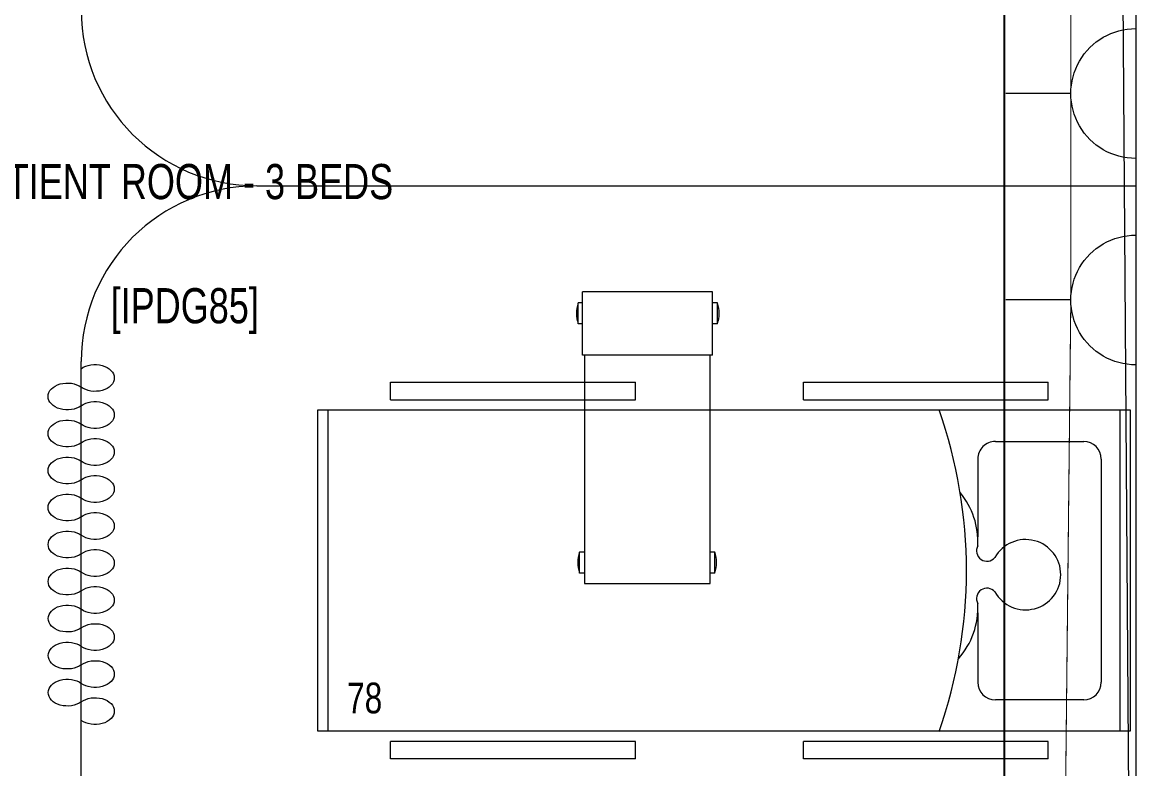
# Model space of a CAD drawing. Header units: metres. Extents: x 75097 to 220695, y -1557923 to -1361206.
# Drawn here: x 155969 to 159136, y -1437820 to -1435696 of the extents above; entities that cross this region are included whole.
import ezdxf

# ---------------------------------------------------------------- set-up
doc = ezdxf.new("R2010")
doc.units = ezdxf.units.M
doc.layers.get('0').update_dxf_attribs({"lineweight": 0})
for name, color, linetype, lineweight in [('A-100 - Copy$0$72_EGR_BASE_TEXT', 8, 'Continuous', 0), ('A-100 - Copy$0$Medical Equipment and Furniture', 8, 'Continuous', 0), ('A-100 - Copy$0$Medical Equipment and Furniture1', 8, 'Continuous', 5), ('A-100 - Copy$0$Walls', 8, 'Continuous', 0)]:
    doc.layers.add(name, color=color, linetype=linetype, lineweight=lineweight)
doc.layers.add('A-100 - Copy$0$axes', color=8, linetype='Continuous')
doc.layers.add('E-POWR', color=7, linetype='Continuous', lineweight=9, true_color=0x4e7e3e)
doc.styles.add('A-100 - Copy$0$X3G_ENTITY_257CFD', font='swisscl.ttf', dxfattribs={"height": 200})
doc.styles.add('A-100 - Copy$0$X3G_ENTITY_2587EA', font='swisscl.ttf', dxfattribs={"height": 200})

# ---------------------------------------------------------------- blocks, each defined once
blk = doc.blocks.new('NORMAL SOCKET')
at = {"layer": 'E-POWR'}
for p, q in [((0, 307.7), (0, 615.4)), ((-307.7, 0), (307.7, 0))]:
    blk.add_line(p, q, dxfattribs=at)
blk.add_ellipse((0, 0), major_axis=(32.8, 305.9), ratio=1, start_param=4.81904, end_param=7.960633, dxfattribs=at)
blk = doc.blocks.new('A-100 - Copy$0$Hospital Bed')
at = {"layer": 'A-100 - Copy$0$Medical Equipment and Furniture1'}
for p, q in [((38.338, -101.6315, 0), (38.338, -101.6815, 0)), ((38.338, -101.6315, 0), (39.0347, -101.6315, 0)), ((39.0347, -101.6315, 0), (39.0347, -101.6815, 0)), ((39.5123, -101.6315, 0), (40.209, -101.6315, 0)), ((39.5123, -101.6315, 0), (39.5123, -101.6815, 0)), ((40.209, -101.6315, 0), (40.209, -101.6815, 0)), ((38.105, -102.6245, 0), (38.105, -101.7101, 0)), ((38.105, -101.7101, 0), (40.4164, -101.7101, 0)), ((38.135, -102.6245, 0), (38.135, -101.7101, 0)), ((38.338, -101.6815, 0), (39.0347, -101.6815, 0)), ((39.5123, -101.6815, 0), (40.209, -101.6815, 0)), ((40.3864, -101.7101, 0), (40.3864, -102.6245, 0)), ((40.4164, -101.7101, 0), (40.4164, -102.6245, 0)), ((38.2374, -101.7997, 0), (38.4887, -101.7997, 0)), ((38.1874, -102.485, 0), (38.1874, -101.8497, 0)), ((38.5387, -102.0476, 0), (38.5387, -101.8497, 0)), ((38.5387, -102.485, 0), (38.5387, -102.264, 0)), ((38.4887, -102.535, 0), (38.2374, -102.535, 0)), ((40.4164, -102.6245, 0), (38.105, -102.6245, 0)), ((38.338, -102.6532, 0), (38.338, -102.7032, 0)), ((39.0347, -102.6532, 0), (38.338, -102.6532, 0)), ((39.0347, -102.6532, 0), (39.0347, -102.7032, 0)), ((40.209, -102.6532, 0), (39.5123, -102.6532, 0)), ((39.5123, -102.6532, 0), (39.5123, -102.7032, 0)), ((40.209, -102.6532, 0), (40.209, -102.7032, 0)), ((39.0347, -102.7032, 0), (38.338, -102.7032, 0)), ((40.209, -102.7032, 0), (39.5123, -102.7032, 0))]:
    blk.add_line(p, q, dxfattribs=at)
at = {"layer": 'A-100 - Copy$0$Medical Equipment and Furniture1', "elevation": 0}
for points in [[(38.6489, -102.6245), (38.6489, -102.6245), (38.6489, -102.6245), (38.6489, -102.6245), (38.6489, -102.6245), (38.6489, -102.6245), (38.6489, -102.6245), (38.6489, -102.6245), (38.6489, -102.6245), (38.6489, -102.6245), (38.6489, -102.6245), (38.6489, -102.6245), (38.6489, -102.6245), (38.6489, -102.6245), (38.6489, -102.6245), (38.6489, -102.6245), (38.6489, -102.6245), (38.6489, -102.6245), (38.6489, -102.6245), (38.6489, -102.6245), (38.6489, -102.6245), (38.6489, -102.6245), (38.6489, -102.6245), (38.6489, -102.6245), (38.6489, -102.6245), (38.6489, -102.6245), (38.6489, -102.6245), (38.6489, -102.6245), (38.6489, -102.6245), (38.6489, -102.6245), (38.6489, -102.6245), (38.6489, -102.6245), (38.6489, -102.6245), (38.6489, -102.6245), (38.6489, -102.6245), (38.6489, -102.6245), (38.6489, -102.6245), (38.6489, -102.6245), (38.6489, -102.6245), (38.6489, -102.6245), (38.6489, -102.6245), (38.6489, -102.6245), (38.6489, -102.6245), (38.6489, -102.6245), (38.6489, -102.6245), (38.6489, -102.6245), (38.6489, -102.6245), (38.6489, -102.6245), (38.6489, -102.6245), (38.6489, -102.6245), (38.6489, -102.6245), (38.6489, -102.6245), (38.6489, -102.6245), (38.6489, -102.6245), (38.6489, -102.6245), (38.6489, -102.6245), (38.6489, -102.6245), (38.6489, -102.6245), (38.6489, -102.6245), (38.6489, -102.6245), (38.6489, -102.6245), (38.6489, -102.6245), (38.6489, -102.6245), (38.6489, -102.6245), (38.6489, -102.6245), (38.6489, -102.6245), (38.6489, -102.6245), (38.6489, -102.6245), (38.6489, -102.6245), (38.6489, -102.6245), (38.6489, -102.6245), (38.6489, -102.6245), (38.6489, -102.6245), (38.6489, -102.6245), (38.6489, -102.6245), (38.6489, -102.6245), (38.6489, -102.6245), (38.6489, -102.6245), (38.6489, -102.6245), (38.6489, -102.6245), (38.6489, -102.6245), (38.6489, -102.6245), (38.6489, -102.6245), (38.6489, -102.6245), (38.6489, -102.6245), (38.6489, -102.6245), (38.6489, -102.6245), (38.6489, -102.6245), (38.6489, -102.6245), (38.6489, -102.6245), (38.6489, -102.6245), (38.6489, -102.6245), (38.6489, -102.6245), (38.6489, -102.6245), (38.6489, -102.6245), (38.6489, -102.6245), (38.6489, -102.6245), (38.6489, -102.6245), (38.6489, -102.6245), (38.6489, -102.6245), (38.6489, -102.6245), (38.6489, -102.6245), (38.6489, -102.6245), (38.6489, -102.6245), (38.6489, -102.6245), (38.6489, -102.6245), (38.6489, -102.6245), (38.6489, -102.6245), (38.6489, -102.6245), (38.6489, -102.6245), (38.6489, -102.6245), (38.6489, -102.6245), (38.6489, -102.6245), (38.6489, -102.6245), (38.6489, -102.6245), (38.6489, -102.6245), (38.6489, -102.6245), (38.6489, -102.6245), (38.6489, -102.6245), (38.6489, -102.6245), (38.6489, -102.6245), (38.6489, -102.6245), (38.6489, -102.6245), (38.6489, -102.6245), (38.6489, -102.6245), (38.6489, -102.6245), (38.6489, -102.6245), (38.6489, -102.6245), (38.6489, -102.6245), (38.6489, -102.6245), (38.6489, -102.6245), (38.6489, -102.6245), (38.6489, -102.6245), (38.6489, -102.6245), (38.6489, -102.6245), (38.6489, -102.6245), (38.6489, -102.6245), (38.6489, -102.6245), (38.6489, -102.6245), (38.6489, -102.6245), (38.6489, -102.6245), (38.6489, -102.6245), (38.6489, -102.6245), (38.6489, -102.6245), (38.6489, -102.6245), (38.6489, -102.6245), (38.6489, -102.6245), (38.6489, -102.6245), (38.6489, -102.6245), (38.6489, -102.6245), (38.6489, -102.6245), (38.6489, -102.6245), (38.6489, -102.6245), (38.6489, -102.6245), (38.6489, -102.6245), (38.6489, -102.6245), (38.6489, -102.6245), (38.6489, -102.6245), (38.6489, -102.6245), (38.6489, -102.6245), (38.6489, -102.6245), (38.6489, -102.6245), (38.6489, -102.6245), (38.6489, -102.6245), (38.6489, -102.6245), (38.6489, -102.6245), (38.6489, -102.6245), (38.6489, -102.6245), (38.6489, -102.6245), (38.6489, -102.6245), (38.6489, -102.6245), (38.6489, -102.6245), (38.6489, -102.6245), (38.6489, -102.6245), (38.6489, -102.6245), (38.6489, -102.6245), (38.6489, -102.6245), (38.6489, -102.6245), (38.6489, -102.6245), (38.6489, -102.6245), (38.6489, -102.6245), (38.6489, -102.6245), (38.6489, -102.6245), (38.6489, -102.6245), (38.6489, -102.6245), (38.6489, -102.6245), (38.6489, -102.6245), (38.6489, -102.6245), (38.6489, -102.6245), (38.6489, -102.6245), (38.6489, -102.6245), (38.6489, -102.6245), (38.6489, -102.6245), (38.6489, -102.6245), (38.6489, -102.6245), (38.6489, -102.6245), (38.6489, -102.6245), (38.6489, -102.6245), (38.6489, -102.6245), (38.6489, -102.6245), (38.6489, -102.6245), (38.6489, -102.6245), (38.6489, -102.6245), (38.6489, -102.6245), (38.6489, -102.6245), (38.6489, -102.6245), (38.6489, -102.6245), (38.6489, -102.6245), (38.6489, -102.6245), (38.6489, -102.6245), (38.6489, -102.6245), (38.6489, -102.6245), (38.6489, -102.6245), (38.6489, -102.6245), (38.6489, -102.6245), (38.6489, -102.6245), (38.6489, -102.6245), (38.6489, -102.6245), (38.6489, -102.6245)], [(38.6489, -102.6245), (38.6489, -102.6245), (38.6489, -102.6245), (38.6489, -102.6245), (38.6489, -102.6245), (38.6489, -102.6245), (38.6489, -102.6245), (38.6489, -102.6245), (38.6489, -102.6245), (38.6489, -102.6245), (38.6489, -102.6245), (38.6489, -102.6245), (38.6489, -102.6245), (38.6489, -102.6245), (38.6489, -102.6245), (38.6489, -102.6245), (38.6489, -102.6245), (38.6489, -102.6245), (38.6489, -102.6245), (38.6489, -102.6245), (38.6489, -102.6245), (38.6489, -102.6245), (38.6489, -102.6245), (38.6489, -102.6245), (38.6489, -102.6245), (38.6489, -102.6245), (38.6489, -102.6245), (38.6489, -102.6245), (38.6489, -102.6245), (38.6489, -102.6245), (38.6489, -102.6245), (38.6489, -102.6245), (38.6489, -102.6245), (38.6489, -102.6245), (38.6489, -102.6245), (38.6489, -102.6245), (38.6489, -102.6245), (38.6489, -102.6245), (38.6489, -102.6245), (38.6489, -102.6245), (38.6489, -102.6245), (38.6489, -102.6245), (38.6489, -102.6245), (38.6489, -102.6245), (38.6489, -102.6245), (38.6489, -102.6245), (38.6489, -102.6245), (38.6489, -102.6245), (38.6489, -102.6245), (38.6489, -102.6245), (38.6489, -102.6245), (38.6489, -102.6245), (38.6489, -102.6245), (38.6489, -102.6245), (38.6489, -102.6245), (38.6489, -102.6245), (38.6489, -102.6245), (38.6489, -102.6245), (38.6489, -102.6245), (38.6489, -102.6245), (38.6489, -102.6245), (38.6489, -102.6245), (38.6489, -102.6245), (38.6489, -102.6245), (38.6489, -102.6245), (38.6489, -102.6245), (38.6489, -102.6245), (38.6489, -102.6245), (38.6489, -102.6245), (38.6489, -102.6245), (38.6489, -102.6245), (38.6489, -102.6245), (38.6489, -102.6245), (38.6489, -102.6245), (38.6489, -102.6245), (38.6489, -102.6245), (38.6489, -102.6245), (38.6489, -102.6245), (38.6489, -102.6245), (38.6489, -102.6245), (38.6489, -102.6245), (38.6489, -102.6245), (38.6489, -102.6245), (38.6489, -102.6245), (38.6489, -102.6245), (38.6489, -102.6245), (38.6489, -102.6245), (38.6489, -102.6245), (38.6489, -102.6245), (38.6489, -102.6245), (38.6489, -102.6245), (38.6489, -102.6245), (38.6489, -102.6245), (38.6489, -102.6245), (38.6489, -102.6245), (38.6489, -102.6245), (38.6489, -102.6245), (38.6489, -102.6245), (38.6489, -102.6245), (38.6489, -102.6245), (38.6489, -102.6245), (38.6489, -102.6245), (38.6489, -102.6245), (38.6489, -102.6245), (38.6489, -102.6245), (38.6489, -102.6245), (38.6489, -102.6245), (38.6489, -102.6245), (38.6489, -102.6245), (38.6489, -102.6245), (38.6489, -102.6245), (38.6489, -102.6245), (38.6489, -102.6245), (38.6489, -102.6245), (38.6489, -102.6245), (38.6489, -102.6245), (38.6489, -102.6245), (38.6489, -102.6245), (38.6489, -102.6245), (38.6489, -102.6245), (38.6489, -102.6245), (38.6489, -102.6245), (38.6489, -102.6245), (38.6489, -102.6245), (38.6489, -102.6245), (38.6489, -102.6245), (38.6489, -102.6245), (38.6489, -102.6245), (38.6489, -102.6245), (38.6489, -102.6245), (38.6489, -102.6245), (38.6489, -102.6245), (38.6489, -102.6245), (38.6489, -102.6245), (38.6489, -102.6245), (38.6489, -102.6245), (38.6489, -102.6245), (38.6489, -102.6245), (38.6489, -102.6245), (38.6489, -102.6245), (38.6489, -102.6245), (38.6489, -102.6245), (38.6489, -102.6245), (38.6489, -102.6245), (38.6489, -102.6245), (38.6489, -102.6245), (38.6489, -102.6245), (38.6489, -102.6245), (38.6489, -102.6245), (38.6489, -102.6245), (38.6489, -102.6245), (38.6489, -102.6245), (38.6489, -102.6245), (38.6489, -102.6245), (38.6489, -102.6245), (38.6489, -102.6245), (38.6489, -102.6245), (38.6489, -102.6245), (38.6489, -102.6245), (38.6489, -102.6245), (38.6489, -102.6245), (38.6489, -102.6245), (38.6489, -102.6245), (38.6489, -102.6245), (38.6489, -102.6245), (38.6489, -102.6245), (38.6489, -102.6245), (38.6489, -102.6245), (38.6489, -102.6245), (38.6489, -102.6245), (38.6489, -102.6245), (38.6489, -102.6245), (38.6489, -102.6245), (38.6489, -102.6245), (38.6489, -102.6245), (38.6489, -102.6245), (38.6489, -102.6245), (38.6489, -102.6245), (38.6489, -102.6245), (38.6489, -102.6245), (38.6489, -102.6245), (38.6489, -102.6245), (38.6489, -102.6245), (38.6489, -102.6245), (38.6489, -102.6245), (38.6489, -102.6245), (38.6489, -102.6245), (38.6489, -102.6245), (38.6489, -102.6245), (38.6489, -102.6245), (38.6489, -102.6245), (38.6489, -102.6245), (38.6489, -102.6245), (38.6489, -102.6245), (38.6489, -102.6245), (38.6489, -102.6245), (38.6489, -102.6245), (38.6489, -102.6245), (38.6489, -102.6245), (38.6489, -102.6245), (38.6489, -102.6245), (38.6489, -102.6245), (38.6489, -102.6245), (38.6489, -102.6245), (38.6489, -102.6245), (38.6489, -102.6245), (38.6489, -102.6245), (38.6489, -102.6245), (38.6489, -102.6245), (38.6489, -102.6245), (38.6489, -102.6245), (38.6489, -102.6245), (38.6489, -102.6245), (38.6489, -102.6245)], [(38.6489, -102.6245), (38.6489, -102.6245), (38.6489, -102.6245), (38.6489, -102.6245), (38.6489, -102.6245), (38.6489, -102.6245), (38.6489, -102.6245), (38.6489, -102.6245), (38.6489, -102.6245), (38.6489, -102.6245), (38.6489, -102.6245), (38.6489, -102.6245), (38.6489, -102.6245), (38.6489, -102.6245), (38.6489, -102.6245), (38.6489, -102.6245), (38.6489, -102.6245), (38.6489, -102.6245), (38.6489, -102.6245), (38.6489, -102.6245), (38.6489, -102.6245), (38.6489, -102.6245), (38.6489, -102.6245), (38.6489, -102.6245), (38.6489, -102.6245), (38.6489, -102.6245), (38.6489, -102.6245), (38.6489, -102.6245), (38.6489, -102.6245), (38.6489, -102.6245), (38.6489, -102.6245), (38.6489, -102.6245), (38.6489, -102.6245), (38.6489, -102.6245), (38.6489, -102.6245), (38.6489, -102.6245), (38.6489, -102.6245), (38.6489, -102.6245), (38.6489, -102.6245), (38.6489, -102.6245), (38.6489, -102.6245), (38.6489, -102.6245), (38.6489, -102.6245), (38.6489, -102.6245), (38.6489, -102.6245), (38.6489, -102.6245), (38.6489, -102.6245), (38.6489, -102.6245), (38.6489, -102.6245), (38.6489, -102.6245), (38.6489, -102.6245), (38.6489, -102.6245), (38.6489, -102.6245), (38.6489, -102.6245), (38.6489, -102.6245), (38.6489, -102.6245), (38.6489, -102.6245), (38.6489, -102.6245), (38.6489, -102.6245), (38.6489, -102.6245), (38.6489, -102.6245), (38.6489, -102.6245), (38.6489, -102.6245), (38.6489, -102.6245), (38.6489, -102.6245), (38.6489, -102.6245), (38.6489, -102.6245), (38.6489, -102.6245), (38.6489, -102.6245), (38.6489, -102.6245), (38.6489, -102.6245), (38.6489, -102.6245), (38.6489, -102.6245), (38.6489, -102.6245), (38.6489, -102.6245), (38.6489, -102.6245), (38.6489, -102.6245), (38.6489, -102.6245), (38.6489, -102.6245), (38.6489, -102.6245), (38.6489, -102.6245), (38.6489, -102.6245), (38.6489, -102.6245), (38.6489, -102.6245), (38.6489, -102.6245), (38.6489, -102.6245), (38.6489, -102.6245), (38.6489, -102.6245), (38.6489, -102.6245), (38.6489, -102.6245), (38.6489, -102.6245), (38.6489, -102.6245), (38.6489, -102.6245), (38.6489, -102.6245), (38.6489, -102.6245), (38.6489, -102.6245), (38.6489, -102.6245), (38.6489, -102.6245), (38.6489, -102.6245), (38.6489, -102.6245), (38.6489, -102.6245), (38.6489, -102.6245), (38.6489, -102.6245), (38.6489, -102.6245), (38.6489, -102.6245), (38.6489, -102.6245), (38.6489, -102.6245), (38.6489, -102.6245), (38.6489, -102.6245), (38.6489, -102.6245), (38.6489, -102.6245), (38.6489, -102.6245), (38.6489, -102.6245), (38.6489, -102.6245), (38.6489, -102.6245), (38.6489, -102.6245), (38.6489, -102.6245), (38.6489, -102.6245), (38.6489, -102.6245), (38.6489, -102.6245), (38.6489, -102.6245), (38.6489, -102.6245), (38.6489, -102.6245), (38.6489, -102.6245), (38.6489, -102.6245), (38.6489, -102.6245), (38.6489, -102.6245), (38.6489, -102.6245), (38.6489, -102.6245), (38.6489, -102.6245), (38.6489, -102.6245), (38.6489, -102.6245), (38.6489, -102.6245), (38.6489, -102.6245), (38.6489, -102.6245), (38.6489, -102.6245), (38.6489, -102.6245), (38.6489, -102.6245), (38.6489, -102.6245), (38.6489, -102.6245), (38.6489, -102.6245), (38.6489, -102.6245), (38.6489, -102.6245), (38.6489, -102.6245), (38.6489, -102.6245), (38.6489, -102.6245), (38.6489, -102.6245), (38.6489, -102.6245), (38.6489, -102.6245), (38.6489, -102.6245), (38.6489, -102.6245), (38.6489, -102.6245), (38.6489, -102.6245), (38.6489, -102.6245), (38.6489, -102.6245), (38.6489, -102.6245), (38.6489, -102.6245), (38.6489, -102.6245), (38.6489, -102.6245), (38.6489, -102.6245), (38.6489, -102.6245), (38.6489, -102.6245), (38.6489, -102.6245), (38.6489, -102.6245), (38.6489, -102.6245), (38.6489, -102.6245), (38.6489, -102.6245), (38.6489, -102.6245), (38.6489, -102.6245), (38.6489, -102.6245), (38.6489, -102.6245), (38.6489, -102.6245), (38.6489, -102.6245), (38.6489, -102.6245), (38.6489, -102.6245), (38.6489, -102.6245), (38.6489, -102.6245), (38.6489, -102.6245), (38.6489, -102.6245), (38.6489, -102.6245), (38.6489, -102.6245), (38.6489, -102.6245), (38.6489, -102.6245), (38.6489, -102.6245), (38.6489, -102.6245), (38.6489, -102.6245), (38.6489, -102.6245), (38.6489, -102.6245), (38.6489, -102.6245), (38.6489, -102.6245), (38.6489, -102.6245), (38.6489, -102.6245), (38.6489, -102.6245), (38.6489, -102.6245), (38.6489, -102.6245), (38.6489, -102.6245), (38.6489, -102.6245), (38.6489, -102.6245), (38.6489, -102.6245), (38.6489, -102.6245), (38.6489, -102.6245), (38.6489, -102.6245), (38.6489, -102.6245), (38.6489, -102.6245), (38.6489, -102.6245), (38.6489, -102.6245), (38.6489, -102.6245), (38.6489, -102.6245), (38.6489, -102.6245), (38.6489, -102.6245), (38.6489, -102.6245), (38.6489, -102.6245), (38.6489, -102.6245), (38.6489, -102.6245), (38.6489, -102.6245), (38.6489, -102.6245), (38.6489, -102.6245), (38.6489, -102.6245), (38.6489, -102.6245), (38.6489, -102.6245), (38.6489, -102.6245), (38.6489, -102.6245), (38.6489, -102.6245), (38.6489, -102.6245), (38.6489, -102.6245), (38.6489, -102.6245), (38.6489, -102.6245), (38.6489, -102.6245), (38.6489, -102.6245), (38.6489, -102.6245), (38.6489, -102.6245), (38.6489, -102.6245), (38.6489, -102.6245), (38.6489, -102.6245), (38.6489, -102.6245), (38.6489, -102.6245), (38.6489, -102.6245), (38.6489, -102.6245), (38.6489, -102.6245), (38.6489, -102.6245), (38.6489, -102.6245), (38.6489, -102.6245), (38.6489, -102.6245), (38.6489, -102.6245), (38.6489, -102.6245), (38.6489, -102.6245), (38.6489, -102.6245), (38.6489, -102.6245), (38.6489, -102.6245), (38.6489, -102.6245), (38.6489, -102.6245), (38.6489, -102.6245), (38.6489, -102.6245), (38.6489, -102.6245), (38.6489, -102.6245), (38.6489, -102.6245), (38.6489, -102.6245), (38.6489, -102.6245), (38.6489, -102.6245), (38.6489, -102.6245), (38.6489, -102.6245), (38.6489, -102.6245), (38.6489, -102.6245), (38.6489, -102.6245), (38.6489, -102.6245), (38.6489, -102.6245), (38.6489, -102.6245), (38.6489, -102.6245), (38.6489, -102.6245), (38.6489, -102.6245), (38.6489, -102.6245), (38.6489, -102.6245), (38.6489, -102.6245), (38.6489, -102.6245), (38.6489, -102.6245), (38.6489, -102.6245), (38.6489, -102.6245)]]:
    blk.add_lwpolyline(points, close=True, dxfattribs=at)
for points in [[(38.6489, -102.6245), (38.6489, -102.6245), (38.6489, -102.6245), (38.6489, -102.6245), (38.6489, -102.6245), (38.6489, -102.6245), (38.6489, -102.6245), (38.6489, -102.6245)], [(38.6489, -102.6245), (38.6489, -102.6245), (38.6489, -102.6245), (38.6489, -102.6245), (38.6489, -102.6245), (38.6489, -102.6245), (38.6489, -102.6245), (38.6489, -102.6245), (38.6489, -102.6245), (38.6489, -102.6245), (38.6489, -102.6245), (38.6489, -102.6245), (38.6489, -102.6245), (38.6489, -102.6245), (38.6489, -102.6245), (38.6489, -102.6245), (38.6489, -102.6245), (38.6489, -102.6245), (38.6489, -102.6245), (38.6489, -102.6245), (38.6489, -102.6245), (38.6489, -102.6245), (38.6489, -102.6245), (38.6489, -102.6245), (38.6489, -102.6245), (38.6489, -102.6245), (38.6489, -102.6245), (38.6489, -102.6245), (38.6489, -102.6245), (38.6489, -102.6245), (38.6489, -102.6245), (38.6489, -102.6245), (38.6489, -102.6245), (38.6489, -102.6245), (38.6489, -102.6245), (38.6489, -102.6245), (38.6489, -102.6245), (38.6489, -102.6245), (38.6489, -102.6245), (38.6489, -102.6245), (38.6489, -102.6245), (38.6489, -102.6245), (38.6489, -102.6245), (38.6489, -102.6245), (38.6489, -102.6245), (38.6489, -102.6245), (38.6489, -102.6245), (38.6489, -102.6245), (38.6489, -102.6245), (38.6489, -102.6245), (38.6489, -102.6245), (38.6489, -102.6245), (38.6489, -102.6245), (38.6489, -102.6245), (38.6489, -102.6245), (38.6489, -102.6245), (38.6489, -102.6245), (38.6489, -102.6245), (38.6489, -102.6245), (38.6489, -102.6245), (38.6489, -102.6245), (38.6489, -102.6245), (38.6489, -102.6245), (38.6489, -102.6245), (38.6489, -102.6245), (38.6489, -102.6245), (38.6489, -102.6245), (38.6489, -102.6245), (38.6489, -102.6245), (38.6489, -102.6245), (38.6489, -102.6245), (38.6489, -102.6245), (38.6489, -102.6245), (38.6489, -102.6245), (38.6489, -102.6245), (38.6489, -102.6245), (38.6489, -102.6245), (38.6489, -102.6245), (38.6489, -102.6245), (38.6489, -102.6245), (38.6489, -102.6245), (38.6489, -102.6245), (38.6489, -102.6245), (38.6489, -102.6245), (38.6489, -102.6245), (38.6489, -102.6245), (38.6489, -102.6245), (38.6489, -102.6245), (38.6489, -102.6245), (38.6489, -102.6245), (38.6489, -102.6245), (38.6489, -102.6245), (38.6489, -102.6245), (38.6489, -102.6245), (38.6489, -102.6245), (38.6489, -102.6245), (38.6489, -102.6245), (38.6489, -102.6245), (38.6489, -102.6245), (38.6489, -102.6245), (38.6489, -102.6245), (38.6489, -102.6245), (38.6489, -102.6245), (38.6489, -102.6245), (38.6489, -102.6245), (38.6489, -102.6245), (38.6489, -102.6245), (38.6489, -102.6245), (38.6489, -102.6245), (38.6489, -102.6245), (38.6489, -102.6245)], [(38.6489, -102.6245), (38.6489, -102.6245), (38.6489, -102.6245), (38.6489, -102.6245), (38.6489, -102.6245), (38.6489, -102.6245), (38.6489, -102.6245), (38.6489, -102.6245), (38.6489, -102.6245), (38.6489, -102.6245), (38.6489, -102.6245), (38.6489, -102.6245), (38.6489, -102.6245), (38.6489, -102.6245), (38.6489, -102.6245), (38.6489, -102.6245), (38.6489, -102.6245)], [(38.6489, -102.6245), (38.6489, -102.6245), (38.6489, -102.6245), (38.6489, -102.6245), (38.6489, -102.6245), (38.6489, -102.6245), (38.6489, -102.6245)], [(38.6489, -102.6245), (38.6489, -102.6245), (38.6489, -102.6245), (38.6489, -102.6245), (38.6489, -102.6245), (38.6489, -102.6245), (38.6489, -102.6245), (38.6489, -102.6245), (38.6489, -102.6245), (38.6489, -102.6245), (38.6489, -102.6245), (38.6489, -102.6245)], [(38.6489, -102.6245), (38.6489, -102.6245), (38.6489, -102.6245), (38.6489, -102.6245), (38.6489, -102.6245), (38.6489, -102.6245), (38.6489, -102.6245), (38.6489, -102.6245), (38.6489, -102.6245), (38.6489, -102.6245), (38.6489, -102.6245), (38.6489, -102.6245), (38.6489, -102.6245), (38.6489, -102.6245), (38.6489, -102.6245), (38.6489, -102.6245), (38.6489, -102.6245), (38.6489, -102.6245), (38.6489, -102.6245), (38.6489, -102.6245), (38.6489, -102.6245), (38.6489, -102.6245), (38.6489, -102.6245), (38.6489, -102.6245), (38.6489, -102.6245), (38.6489, -102.6245), (38.6489, -102.6245), (38.6489, -102.6245), (38.6489, -102.6245), (38.6489, -102.6245), (38.6489, -102.6245), (38.6489, -102.6245), (38.6489, -102.6245), (38.6489, -102.6245), (38.6489, -102.6245), (38.6489, -102.6245), (38.6489, -102.6245), (38.6489, -102.6245), (38.6489, -102.6245), (38.6489, -102.6245), (38.6489, -102.6245), (38.6489, -102.6245), (38.6489, -102.6245), (38.6489, -102.6245), (38.6489, -102.6245), (38.6489, -102.6245), (38.6489, -102.6245), (38.6489, -102.6245), (38.6489, -102.6245), (38.6489, -102.6245), (38.6489, -102.6245), (38.6489, -102.6245), (38.6489, -102.6245), (38.6489, -102.6245), (38.6489, -102.6245), (38.6489, -102.6245), (38.6489, -102.6245), (38.6489, -102.6245), (38.6489, -102.6245), (38.6489, -102.6245), (38.6489, -102.6245), (38.6489, -102.6245), (38.6489, -102.6245), (38.6489, -102.6245), (38.6489, -102.6245), (38.6489, -102.6245), (38.6489, -102.6245), (38.6489, -102.6245), (38.6489, -102.6245), (38.6489, -102.6245), (38.6489, -102.6245), (38.6489, -102.6245), (38.6489, -102.6245), (38.6489, -102.6245), (38.6489, -102.6245), (38.6489, -102.6245), (38.6489, -102.6245), (38.6489, -102.6245), (38.6489, -102.6245), (38.6489, -102.6245), (38.6489, -102.6245), (38.6489, -102.6245), (38.6489, -102.6245), (38.6489, -102.6245), (38.6489, -102.6245), (38.6489, -102.6245), (38.6489, -102.6245), (38.6489, -102.6245), (38.6489, -102.6245)], [(38.6489, -102.6245), (38.6489, -102.6245), (38.6489, -102.6245), (38.6489, -102.6245), (38.6489, -102.6245), (38.6489, -102.6245), (38.6489, -102.6245), (38.6489, -102.6245), (38.6489, -102.6245), (38.6489, -102.6245), (38.6489, -102.6245), (38.6489, -102.6245), (38.6489, -102.6245), (38.6489, -102.6245), (38.6489, -102.6245), (38.6489, -102.6245), (38.6489, -102.6245), (38.6489, -102.6245), (38.6489, -102.6245), (38.6489, -102.6245), (38.6489, -102.6245), (38.6489, -102.6245), (38.6489, -102.6245), (38.6489, -102.6245), (38.6489, -102.6245), (38.6489, -102.6245), (38.6489, -102.6245), (38.6489, -102.6245), (38.6489, -102.6245), (38.6489, -102.6245), (38.6489, -102.6245), (38.6489, -102.6245), (38.6489, -102.6245), (38.6489, -102.6245), (38.6489, -102.6245), (38.6489, -102.6245), (38.6489, -102.6245), (38.6489, -102.6245), (38.6489, -102.6245), (38.6489, -102.6245), (38.6489, -102.6245), (38.6489, -102.6245), (38.6489, -102.6245), (38.6489, -102.6245), (38.6489, -102.6245), (38.6489, -102.6245), (38.6489, -102.6245), (38.6489, -102.6245), (38.6489, -102.6245), (38.6489, -102.6245), (38.6489, -102.6245), (38.6489, -102.6245), (38.6489, -102.6245), (38.6489, -102.6245)], [(38.6489, -102.6245), (38.6489, -102.6245), (38.6489, -102.6245), (38.6489, -102.6245), (38.6489, -102.6245), (38.6489, -102.6245), (38.6489, -102.6245), (38.6489, -102.6245), (38.6489, -102.6245), (38.6489, -102.6245)], [(38.6489, -102.6245), (38.6489, -102.6245), (38.6489, -102.6245), (38.6489, -102.6245), (38.6489, -102.6245), (38.6489, -102.6245), (38.6489, -102.6245), (38.6489, -102.6245), (38.6489, -102.6245), (38.6489, -102.6245)], [(38.6489, -102.6245), (38.6489, -102.6245), (38.6489, -102.6245), (38.6489, -102.6245), (38.6489, -102.6245), (38.6489, -102.6245), (38.6489, -102.6245), (38.6489, -102.6245), (38.6489, -102.6245), (38.6489, -102.6245), (38.6489, -102.6245), (38.6489, -102.6245), (38.6489, -102.6245), (38.6489, -102.6245), (38.6489, -102.6245)], [(38.6489, -102.6245), (38.6489, -102.6245), (38.6489, -102.6245), (38.6489, -102.6245), (38.6489, -102.6245), (38.6489, -102.6245), (38.6489, -102.6245), (38.6489, -102.6245), (38.6489, -102.6245), (38.6489, -102.6245)], [(38.6489, -102.6245), (38.6489, -102.6245), (38.6489, -102.6245), (38.6489, -102.6245), (38.6489, -102.6245), (38.6489, -102.6245), (38.6489, -102.6245)], [(38.6489, -102.6245), (38.6489, -102.6245), (38.6489, -102.6245), (38.6489, -102.6245), (38.6489, -102.6245), (38.6489, -102.6245), (38.6489, -102.6245), (38.6489, -102.6245), (38.6489, -102.6245), (38.6489, -102.6245)], [(38.6489, -102.6245), (38.6489, -102.6245), (38.6489, -102.6245), (38.6489, -102.6245), (38.6489, -102.6245), (38.6489, -102.6245), (38.6489, -102.6245), (38.6489, -102.6245), (38.6489, -102.6245), (38.6489, -102.6245), (38.6489, -102.6245), (38.6489, -102.6245), (38.6489, -102.6245), (38.6489, -102.6245), (38.6489, -102.6245), (38.6489, -102.6245), (38.6489, -102.6245), (38.6489, -102.6245)], [(38.6489, -102.6245), (38.6489, -102.6245), (38.6489, -102.6245), (38.6489, -102.6245), (38.6489, -102.6245), (38.6489, -102.6245), (38.6489, -102.6245), (38.6489, -102.6245), (38.6489, -102.6245)]]:
    blk.add_lwpolyline(points, dxfattribs=at)
at = {"layer": 'A-100 - Copy$0$Medical Equipment and Furniture1'}
for centre, radius, start, end in [((39.9488, -102.1673, 0), 1.378, 160.6222, 199.3778), ((38.2374, -101.8497, 0), 0.05, 90, 180), ((38.4887, -101.8497, 0), 0.05, 0, 90), ((38.7578, -102.0625, 0), 0.2195, 138.2973, 182.816), ((38.4026, -102.1558, 0), 0.1, 29.3037, 330.6963), ((38.5126, -102.0878, 0), 0.0297, 220.0437, 29.1003), ((38.5126, -102.2238, 0), 0.0297, 330.8997, 139.9563), ((38.7578, -102.2491, 0), 0.2195, 177.184, 219.6878), ((38.2374, -102.485, 0), 0.05, 180, 270), ((38.4887, -102.485, 0), 0.05, 270, 0)]:
    blk.add_arc(centre, radius, start, end, dxfattribs=at)
blk = doc.blocks.new('A-100 - Copy$0$HF13963-P')
at = {"layer": 'A-100 - Copy$0$Medical Equipment and Furniture1'}
for p, q in [((0.0915, 0.1995), (0.0315, 0.1995)), ((0.0315, 0.1995), (0.0315, 0.185)), ((0.0915, 0.1995), (0.0915, 0.185)), ((0.8007, 0.1919), (0.7407, 0.1919)), ((0.7407, 0.1919), (0.7407, 0.1788)), ((0.8007, 0.1919), (0.8007, 0.1788)), ((0.18, 0.185), (0, 0.185)), ((0, 0.185), (0, -0.185)), ((0.18, 0.185), (0.18, -0.185)), ((0.83, 0.1788), (0.18, 0.1788)), ((0.83, -0.1788), (0.83, 0.1788)), ((0.18, -0.185), (0, -0.185)), ((0.0315, -0.185), (0.0315, -0.1971)), ((0.0915, -0.185), (0.0915, -0.1971)), ((0.18, -0.1788), (0.83, -0.1788)), ((0.7407, -0.1788), (0.7407, -0.1933)), ((0.8007, -0.1788), (0.8007, -0.1933)), ((0.0915, -0.1971), (0.0315, -0.1971)), ((0.8007, -0.1933), (0.7407, -0.1933))]:
    blk.add_line(p, q, dxfattribs=at)
for centre, start, end in [((0.0615, 0.112), 71.0754, 108.9246), ((0.7707, 0.1044), 71.0754, 108.9246), ((0.0615, -0.1096), 251.0754, 288.9246), ((0.7707, -0.1058), 251.0754, 288.9246)]:
    blk.add_arc(centre, 0.0925, start, end, dxfattribs=at)
blk = doc.blocks.new('A-100 - Copy$0$CURTAIN')
for centre, start, end in [((-0.3386, 0.0395), 313.5684, 226.4316), ((-0.1881, 0.0395), 313.5684, 226.4316), ((-0.0376, 0.0395), 313.5684, 226.4316), ((0.1129, 0.0395), 313.5684, 226.4316), ((0.2633, 0.0395), 313.5684, 226.4316), ((0.4138, 0.0395), 313.5684, 226.4316), ((0.5643, 0.0395), 313.5684, 226.4316), ((0.7148, 0.0395), 313.5684, 226.4316), ((0.8653, 0.0395), 313.5684, 226.4316), ((0.0376, -0.0395), 133.5684, 46.4316), ((0.1881, -0.0395), 133.5684, 46.4316), ((0.3386, -0.0395), 133.5684, 46.4316), ((0.4891, -0.0395), 133.5684, 46.4316), ((0.6396, -0.0395), 133.5684, 46.4316), ((0.79, -0.0395), 133.5684, 46.4316), ((0.9405, -0.0395), 133.5684, 46.4316), ((-0.4138, -0.0395), 133.5684, 46.4316), ((-0.2633, -0.0395), 133.5684, 46.4316), ((-0.1129, -0.0395), 133.5684, 46.4316)]:
    blk.add_arc(centre, 0.0546, start, end)
blk = doc.blocks.new('A-100 - Copy')
at = {"layer": 'A-100 - Copy$0$axes'}
blk.add_line((158763.3, -1477297.4, 0), (158763.3, -1391762.7, 0), dxfattribs=at)
at = {"layer": 'A-100 - Copy$0$Medical Equipment and Furniture'}
for p, q in [((156636.2, -1436161.7, 0), (159136.2, -1436161.7, 0)), ((156136.2, -1438019.7, 0), (156136.2, -1436661.6, 0))]:
    blk.add_line(p, q, dxfattribs=at)
at = {"layer": 'A-100 - Copy$0$Medical Equipment and Furniture', "elevation": 0}
blk.add_lwpolyline([(115563.3, -1421042.7), (122868.3, -1421042.7), (122868.3, -1426172.7), (159028.3, -1426172.7), (159136.2, -1440572.7), (159048.3, -1440572.7), (159048.3, -1440877.7)], dxfattribs=at)
at = {"layer": 'A-100 - Copy$0$Medical Equipment and Furniture'}
for centre, start, end in [((156636.2, -1435661.7, 0), 180, 270), ((156636.2, -1436661.7, 0), 90, 180)]:
    blk.add_arc(centre, 500, start, end, dxfattribs=at)
at = {"layer": 'A-100 - Copy$0$Walls'}
blk.add_line((159136.2, -1433902.7, 0), (159136.2, -1440572.7, 0), dxfattribs=at)
at = {"layer": 'A-100 - Copy$0$Medical Equipment and Furniture'}
for name, p, xscale, yscale, zscale, rotation in [('A-100 - Copy$0$HF13963-P', (157747.1, -1436463, 0), 1000.000000000002, 1000.000000000002, 1000.000000000002, 270.0000011920892), ('A-100 - Copy$0$Hospital Bed', (197225.6, -1539423.9, 0), 1000, 1000, 1000, 180)]:
    blk.add_blockref(name, p, dxfattribs=dict(at, xscale=xscale, yscale=yscale, zscale=zscale, rotation=rotation))
at = {"layer": 'A-100 - Copy$0$Medical Equipment and Furniture', "extrusion": (-1.26698e-09, -6.38299e-11, -1), "xscale": 699.9999999767343, "yscale": 1000.000000000002, "zscale": 1000, "rotation": 269.985929888151}
blk.add_blockref('A-100 - Copy$0$CURTAIN', (-156136.2, -1436997.9, 0), dxfattribs=at)
at = {"layer": 'A-100 - Copy$0$72_EGR_BASE_TEXT', "char_height": 100, "attachment_point": 2, "style": 'A-100 - Copy$0$X3G_ENTITY_2587EA'}
for s, insert in [('PATIENT ROOM - 3 BEDS', (156405.8, -1436099.5, 2.4)), ('[IPDG85]', (156430.8, -1436452.7, 2.4))]:
    blk.add_mtext(s, dxfattribs=dict(at, insert=insert))
at = {"layer": 'A-100 - Copy$0$Medical Equipment and Furniture', "insert": (156942.7, -1437663.9, 0), "char_height": 87.47, "attachment_point": 8, "style": 'A-100 - Copy$0$X3G_ENTITY_257CFD'}
blk.add_mtext('78', dxfattribs=at)

msp = doc.modelspace()

# ---------------------------------------------------------------- linework, layer by layer
at = {"layer": 'E-POWR', "const_width": 3}
msp.add_lwpolyline([(158951.6, -1434162.8), (158951.6, -1435898.9), (158951.6, -1436486.4), (158934.3, -1438111.1), (158951.6, -1438724.9), (158934.3, -1440227.4), (155524.9, -1440227.4), (155524.9, -1439508.6), (154678, -1438661.7), (153638.4, -1438661.7), (153638.1, -1437266), (153638.1, -1433418.1), (154963.2, -1433418.1)], dxfattribs=at)

# ---------------------------------------------------------------- block references
at = {"layer": 'E-POWR', "color": 85, "xscale": -0.6, "yscale": 0.6, "zscale": 0.6, "rotation": 90}
for p in [(159136.2, -1435898.9, 0), (159136.2, -1436486.4, 0)]:
    msp.add_blockref('NORMAL SOCKET', p, dxfattribs=at)

# ---------------------------------------------------------------- next in the draw order: block references
msp.add_blockref('A-100 - Copy', (0, 0))

doc.saveas('drawing.dxf')
